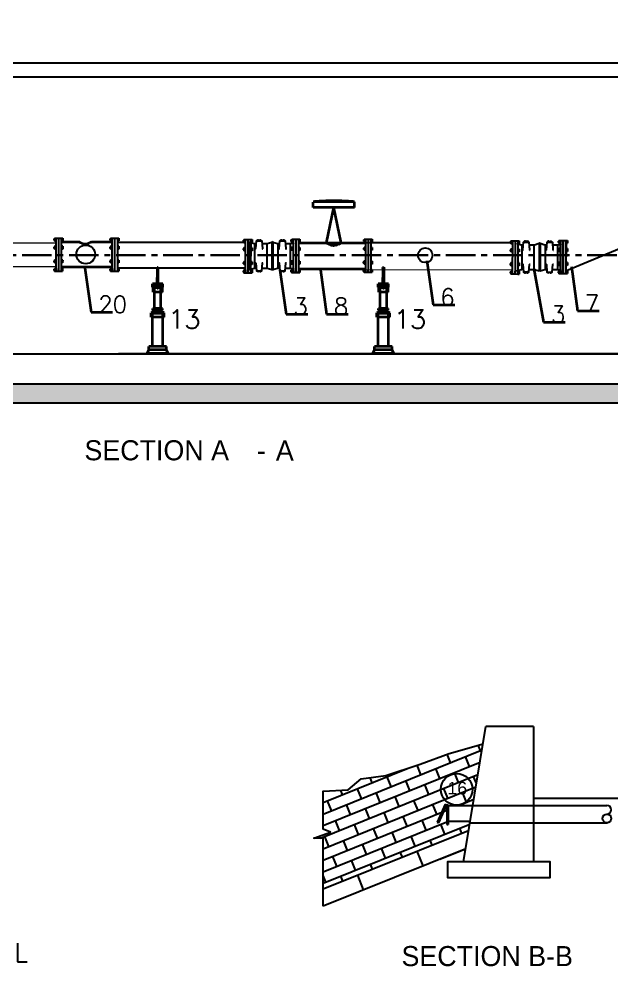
# Model space of a CAD drawing. Header units: inches. Extents: x 191440 to 383551, y 141411 to 284946.
# Drawn here: x 191667.05 to 191679.63, y 141552.9 to 141573.4 of the extents above; entities that cross this region are included whole.
import ezdxf

# ---------------------------------------------------------------- set-up
doc = ezdxf.new("R2010")
doc.units = ezdxf.units.IN
doc.header["$MEASUREMENT"] = 0
for name, pattern in [('AUSGEZOGEN', [0]), ('C_SOLID_M', [0]), ('CENTER', [2, 1.25, -0.25, 0.25, -0.25]), ('DGN Style 3', [426.72, 304.8, -121.92])]:
    doc.linetypes.add(name, pattern=pattern)
for name, color, linetype in [('ARMATURE', 2, 'Continuous'), ('Concrete', 7, 'C_SOLID_M'), ('HATCH', 40, 'Continuous'), ('PIPE', 7, 'AUSGEZOGEN'), ('Sanitary', 6, 'Continuous'), ('Text_Pump_Components', 2, 'Continuous'), ('VP', 7, 'Continuous')]:
    doc.layers.add(name, color=color, linetype=linetype)
for name, color, linetype, lineweight in [('P-TW', 5, 'Continuous', 35), ('PIPING', 40, 'Continuous', 30), ('WB-SJ3-M-SECTA - M-EQPM-SUPT', 4, 'Continuous', 35), ('WB-SJ3-M-SECTA - P-TW', 7, 'Continuous', 35)]:
    doc.layers.add(name, color=color, linetype=linetype, lineweight=lineweight)
doc.styles.add('Arial', font='arial.ttf')
doc.styles.add('ROMANS', font='romans', dxfattribs={"height": 1})
doc.styles.add('SHAHER', font='simpfxo.ttf', dxfattribs={"height": 3.175})
doc.styles.get("Standard").update_dxf_attribs({"font": 'txt.shx', "height": 0.2})
doc.dimstyles.new('osama', dxfattribs={"dimtxt": 50, "dimasz": 45, "dimexe": 0.18, "dimexo": 0.0625, "dimgap": 0.2, "dimtad": 0, "dimdec": 0, "dimzin": 0, "dimdsep": 46, "dimtxsty": 'ROMANS', "dimcen": 0, "dimse1": 1, "dimse2": 1, "dimclrd": 3, "dimclre": 3, "dimclrt": 5, "dimadec": 0, "dimazin": 0, "dimtfac": 0.6, "dimtdec": 0, "dimtmove": 2, "dimatfit": 3, "dimfxl": 1, "dimtolj": 1, "dimtzin": 0, "dimarcsym": 0})

# ---------------------------------------------------------------- blocks, each defined once
blk = doc.blocks.new('FLANGE')
h = blk.add_hatch(color=256)
h.dxf.hatch_style = 1
h.paths.add_polyline_path([(2834.8568, 2262.3253), (2834.8643, 2262.3253), (2834.8643, 2262.3178), (2834.8568, 2262.3178)])
h.paths.add_polyline_path([(2834.8568, 2262.2728), (2834.8568, 2262.2803), (2834.8643, 2262.2803), (2834.8643, 2262.2728)])
h.paths.add_polyline_path([(2834.8568, 2262.3928), (2834.8568, 2262.4003), (2834.8643, 2262.4003), (2834.8643, 2262.3928)])
h.paths.add_polyline_path([(2834.8568, 2262.4378), (2834.8568, 2262.4453), (2834.8643, 2262.4453), (2834.8643, 2262.4378)])
h = blk.add_hatch(color=256)
h.dxf.hatch_style = 1
h.paths.add_polyline_path([(2834.8943, 2262.2691), (2834.8943, 2262.2728), (2834.9018, 2262.2728), (2834.9018, 2262.2691)])
h.paths.add_polyline_path([(2834.8943, 2262.2803), (2834.8943, 2262.2841), (2834.9018, 2262.2841), (2834.9018, 2262.2803)])
h.paths.add_polyline_path([(2834.8943, 2262.3141), (2834.8943, 2262.3178), (2834.9018, 2262.3178), (2834.9018, 2262.3141)])
h.paths.add_polyline_path([(2834.9018, 2262.3291), (2834.9018, 2262.3253), (2834.8943, 2262.3253), (2834.8943, 2262.3291)])
h.paths.add_polyline_path([(2834.9018, 2262.3928), (2834.9018, 2262.3891), (2834.8943, 2262.3891), (2834.8943, 2262.3928)])
h.paths.add_polyline_path([(2834.8943, 2262.4003), (2834.8943, 2262.4041), (2834.9018, 2262.4041), (2834.9018, 2262.4003)])
h.paths.add_polyline_path([(2834.9018, 2262.4378), (2834.9018, 2262.4341), (2834.8943, 2262.4341), (2834.8943, 2262.4378)])
h.paths.add_polyline_path([(2834.9018, 2262.4491), (2834.9018, 2262.4453), (2834.8943, 2262.4453), (2834.8943, 2262.4491)])
for p, q in [((2834.8531, 2262.4453), (2834.8531, 2262.4378)), ((2834.8531, 2262.4453), (2834.8643, 2262.4453)), ((2834.8531, 2262.4378), (2834.8643, 2262.4378)), ((2834.8568, 2262.4491), (2834.8568, 2262.4341)), ((2834.8568, 2262.4491), (2834.8643, 2262.4491)), ((2834.8568, 2262.4341), (2834.8643, 2262.4341)), ((2834.8643, 2262.4491), (2834.8643, 2262.2691)), ((2834.8643, 2262.4491), (2834.8793, 2262.4491)), ((2834.8793, 2262.4491), (2834.8793, 2262.2691)), ((2834.8793, 2262.4491), (2834.8793, 2262.2691)), ((2834.8793, 2262.4491), (2834.8943, 2262.4491)), ((2834.8943, 2262.4491), (2834.8943, 2262.2691)), ((2834.8943, 2262.4491), (2834.9018, 2262.4491)), ((2834.8943, 2262.4453), (2834.9018, 2262.4453)), ((2834.8943, 2262.4378), (2834.9018, 2262.4378)), ((2834.8943, 2262.4341), (2834.9018, 2262.4341)), ((2834.9018, 2262.4491), (2834.9018, 2262.4341)), ((2834.8531, 2262.4003), (2834.8531, 2262.3928)), ((2834.8643, 2262.4003), (2834.8531, 2262.4003)), ((2834.8643, 2262.3928), (2834.8531, 2262.3928)), ((2834.8568, 2262.4041), (2834.8568, 2262.3891)), ((2834.8643, 2262.4041), (2834.8568, 2262.4041)), ((2834.8643, 2262.3891), (2834.8568, 2262.3891)), ((2834.9018, 2262.4041), (2834.8943, 2262.4041)), ((2834.9018, 2262.4003), (2834.8943, 2262.4003)), ((2834.9018, 2262.3928), (2834.8943, 2262.3928)), ((2834.9018, 2262.3891), (2834.8943, 2262.3891)), ((2834.9018, 2262.4041), (2834.9018, 2262.3891)), ((2834.8531, 2262.3253), (2834.8531, 2262.3178)), ((2834.8643, 2262.3253), (2834.8531, 2262.3253)), ((2834.8643, 2262.3178), (2834.8531, 2262.3178)), ((2834.8568, 2262.3291), (2834.8568, 2262.3141)), ((2834.8643, 2262.3291), (2834.8568, 2262.3291)), ((2834.8643, 2262.3141), (2834.8568, 2262.3141)), ((2834.9018, 2262.3291), (2834.8943, 2262.3291)), ((2834.9018, 2262.3253), (2834.8943, 2262.3253)), ((2834.9018, 2262.3178), (2834.8943, 2262.3178)), ((2834.9018, 2262.3141), (2834.8943, 2262.3141)), ((2834.9018, 2262.3291), (2834.9018, 2262.3141)), ((2834.8531, 2262.2803), (2834.8531, 2262.2728)), ((2834.8531, 2262.2803), (2834.8643, 2262.2803)), ((2834.8531, 2262.2728), (2834.8643, 2262.2728)), ((2834.8568, 2262.2841), (2834.8568, 2262.2691)), ((2834.8568, 2262.2841), (2834.8643, 2262.2841)), ((2834.8568, 2262.2691), (2834.8643, 2262.2691)), ((2834.8643, 2262.2691), (2834.8793, 2262.2691)), ((2834.8793, 2262.2691), (2834.8793, 2262.2841)), ((2834.8793, 2262.2691), (2834.8943, 2262.2691)), ((2834.8943, 2262.2841), (2834.9018, 2262.2841)), ((2834.8943, 2262.2803), (2834.9018, 2262.2803)), ((2834.8943, 2262.2728), (2834.9018, 2262.2728)), ((2834.8943, 2262.2691), (2834.9018, 2262.2691)), ((2834.9018, 2262.2841), (2834.9018, 2262.2691))]:
    blk.add_line(p, q)
blk = doc.blocks.new('*U19')
at = {"layer": 'WB-SJ3-M-SECTA - M-EQPM-SUPT', "linetype": 'DGN Style 3'}
for p, q in [((40.2, 517.7), (40.2, 530.1)), ((40.2, 518.1), (40.2, 530.1)), ((40.2, 530.1), (120.2, 530.1)), ((40.2, 505.7), (40.2, 518.1)), ((40.2, 517.7), (120.2, 517.7)), ((67.7, 505.5), (67.7, 518.1)), ((80.2, 507.4), (80.2, 518.1)), ((92.7, 505.5), (92.7, 518.1)), ((120.2, 518.1), (120.2, 530.1)), ((120.2, 517.7), (120.2, 530.1)), ((120.2, 505.7), (120.2, 518.1)), ((120.2, 505.7), (120.2, 517.7)), ((40.2, 505.7), (120.2, 505.7)), ((44.8, 466.2), (44.8, 503.9)), ((55.2, 465.1), (55.2, 501)), ((67.7, 505.5), (77.6, 505.5)), ((87.7, 505.5), (92.7, 505.5)), ((105.2, 465.1), (105.2, 501)), ((115.5, 466.2), (115.5, 503.9)), ((40.2, 277.7), (40.2, 305.6)), ((55.2, 305.6), (55.2, 342.4)), ((105.2, 305.6), (105.2, 342.4)), ((120.2, 277.7), (120.2, 305.6))]:
    blk.add_line(p, q, dxfattribs=at)
at = {"layer": 'WB-SJ3-M-SECTA - M-EQPM-SUPT'}
for p, q in [((40.2, 518.1), (120.2, 518.1)), ((80.2, 505.5), (80.2, 507.4)), ((30.7, 308.7), (49.2, 317.4)), ((30.7, 277.7), (30.7, 308.7)), ((43.5, 331.1), (43.5, 342.4)), ((49.2, 325.4), (43.5, 331.1)), ((49.2, 317.4), (49.2, 325.4)), ((111.2, 325.4), (116.8, 331.1)), ((111.2, 317.4), (111.2, 325.4)), ((111.2, 317.4), (129.6, 308.7)), ((116.8, 331.1), (116.8, 342.4)), ((129.6, 277.7), (129.6, 308.7)), ((12.7, 28.6), (12.7, 52.5)), ((147.7, 28.6), (147.7, 52.5))]:
    blk.add_line(p, q, dxfattribs=at)
at = {"layer": 'WB-SJ3-M-SECTA - M-EQPM-SUPT', "color": 4, "linetype": 'DGN Style 3', "lineweight": 35}
for p, q in [((75.4, 497.4), (75.4, 578.5)), ((85, 497.4), (85, 578.5))]:
    blk.add_line(p, q, dxfattribs=at)
at = {"layer": 'WB-SJ3-M-SECTA - M-EQPM-SUPT', "linetype": 'Continuous'}
for p, q in [((55.2, 342.4), (55.2, 465.1)), ((105.2, 342.4), (105.2, 465.1)), ((40.2, 52.5), (40.2, 277.7)), ((120.2, 52.5), (120.2, 277.7)), ((0, 0), (12.2, 28.6)), ((160.3, 0), (148.1, 28.6))]:
    blk.add_line(p, q, dxfattribs=at)
at = {"layer": 'WB-SJ3-M-SECTA - M-EQPM-SUPT', "color": 4, "linetype": 'DGN Style 3', "lineweight": 35, "flags": 128}
for points in [[(75.4, 578.5), (75.4, 651.8)], [(85, 651.8), (85, 578.5)], [(85, 578.5), (75.4, 578.5)], [(85, 497.4), (75.4, 497.4)]]:
    blk.add_lwpolyline(points, dxfattribs=at)
at = {"layer": 'WB-SJ3-M-SECTA - M-EQPM-SUPT', "linetype": 'DGN Style 3', "flags": 128}
for points in [[(40.2, 505.7), (40.2, 505.7), (40.2, 517.7)], [(92.7, 518.1), (80.2, 518.1), (67.7, 518.1)], [(75.4, 530.1), (85, 530.1)], [(85, 518.1), (75.4, 518.1)], [(44.8, 503.9), (115.5, 503.9)], [(44.8, 466.2), (55.2, 466.2)], [(44.8, 466.2), (46.9, 466.2)], [(55.2, 501), (105.2, 501)], [(85, 505.5), (75.4, 505.5)], [(105.2, 466.2), (115.5, 466.2)], [(30.7, 308.7), (129.6, 308.7)], [(40.2, 305.6), (120.2, 305.6)], [(40.2, 305.6), (55.2, 305.6)], [(43.5, 342.4), (55.2, 342.4)], [(43.5, 331.1), (116.8, 331.1)], [(49.2, 325.4), (111.2, 325.4)], [(49.2, 317.4), (111.2, 317.4)], [(105.2, 342.4), (116.8, 342.4)], [(0, 0), (160.3, 0)], [(12.2, 28.6), (12.7, 28.6)], [(12.7, 52.5), (40.2, 52.5)], [(120.2, 52.5), (147.7, 52.5)], [(147.7, 28.6), (148.1, 28.6)]]:
    blk.add_lwpolyline(points, dxfattribs=at)
at = {"layer": 'WB-SJ3-M-SECTA - M-EQPM-SUPT', "linetype": 'Continuous', "flags": 128}
for points in [[(46.9, 466.2), (111.7, 466.2)], [(12.2, 28.6), (148.1, 28.6)], [(12.2, 28.6), (12.2, 28.6)]]:
    blk.add_lwpolyline(points, dxfattribs=at)
at = {"layer": 'WB-SJ3-M-SECTA - M-EQPM-SUPT', "flags": 128}
for points in [[(87.7, 505.5), (80.2, 505.5), (77.6, 505.5)], [(30.7, 308.7), (129.6, 308.7)], [(30.7, 308.7), (30.7, 308.7)], [(43.5, 342.4), (116.8, 342.4)], [(43.5, 342.4), (43.5, 342.4)], [(43.5, 331.1), (116.8, 331.1)], [(43.5, 331.1), (43.5, 331.1)], [(49.2, 325.4), (111.2, 325.4)], [(49.2, 325.4), (49.2, 325.4)], [(49.2, 317.4), (111.2, 317.4)], [(49.2, 317.4), (49.2, 317.4)], [(30.7, 277.7), (129.6, 277.7)], [(30.7, 277.7), (40.2, 277.7)], [(12.7, 52.5), (147.7, 52.5)]]:
    blk.add_lwpolyline(points, dxfattribs=at)
at = {"layer": 'WB-SJ3-M-SECTA - M-EQPM-SUPT', "color": 4, "linetype": 'DGN Style 3', "lineweight": 35}
for start, end in [(0, 180), (180, 0)]:
    blk.add_arc((80.2, 651.8), 4.8, start, end, dxfattribs=at)
at = {"layer": 'WB-SJ3-M-SECTA - M-EQPM-SUPT', "linetype": 'DGN Style 3'}
blk.add_rational_spline([(80.2, 494.3), (80.2, 534.8), (80.2, 575.4), (80.2, 648.8), (80.2, 648.8), (80.2, 648.8), (80.2, 575.4), (80.2, 534.8), (80.2, 494.3)], [1, 1, 1, 0.707106781187, 1, 0.707106781187, 1, 1, 1], degree=2, knots=[0, 0, 0, 0.333333, 0.333333, 0.5, 0.5, 0.666667, 0.666667, 1, 1, 1], dxfattribs=at)
at = {"layer": 'WB-SJ3-M-SECTA - P-TW', "linetype": 'DGN Style 3', "lineweight": 35}
blk.add_line((76.4, 497.4), (84, 497.4), dxfattribs=at)
blk.add_open_spline([(76.4, 497.4), (76.5, 497.5), (76.6, 497.6), (76.8, 497.8), (76.9, 498), (77.2, 498.2), (77.3, 498.3), (77.5, 498.4), (77.6, 498.5), (77.8, 498.6), (77.8, 498.6), (78.1, 498.8), (78.2, 498.9), (78.5, 499), (78.6, 499), (78.8, 499.1), (78.9, 499.1), (79.2, 499.2), (79.4, 499.2), (79.7, 499.2), (79.8, 499.3), (80, 499.3), (80.1, 499.3), (80.4, 499.3), (80.6, 499.3), (80.8, 499.2), (80.9, 499.2), (81, 499.2), (81, 499.2), (81.2, 499.2), (81.3, 499.1), (81.5, 499.1), (81.7, 499), (82, 498.9), (82.1, 498.9), (82.3, 498.8), (82.3, 498.7), (82.6, 498.6), (82.7, 498.5), (82.9, 498.3), (83, 498.3), (83.2, 498.2), (83.2, 498.1), (83.4, 498), (83.5, 497.8), (83.8, 497.6), (83.9, 497.5), (84, 497.4)], degree=3, knots=[0, 0, 0, 0, 0.0625, 0.0625, 0.125, 0.125, 0.1875, 0.1875, 0.21875, 0.21875, 0.25, 0.25, 0.3125, 0.3125, 0.34375, 0.34375, 0.375, 0.375, 0.4375, 0.4375, 0.46875, 0.46875, 0.5, 0.5, 0.5625, 0.5625, 0.578125, 0.578125, 0.59375, 0.59375, 0.625, 0.625, 0.6875, 0.6875, 0.71875, 0.71875, 0.75, 0.75, 0.8125, 0.8125, 0.84375, 0.84375, 0.875, 0.875, 0.9375, 0.9375, 1, 1, 1, 1], dxfattribs=at)

msp = doc.modelspace()

# ---------------------------------------------------------------- hatches: boundary and pattern name
at = {"layer": 'HATCH', "linetype": 'ByBlock', "lineweight": -2}
h = msp.add_hatch(dxfattribs=at)
h.set_pattern_fill('GRAVEL', color=256)
h.set_pattern_definition([(228.01279, (191620.95534, 141536.53027), (-8, -9), [0.134536, -13.319088]), (184.96974, (191620.86534, 141536.43027), (12, 1), [0.230868, -22.855925]), (132.51045, (191620.63534, 141536.41027), (10, -11), [0.162788, -16.116033]), (267.27369, (191620.24534, 141536.16027), (1, 20), [0.210238, -20.813558]), (292.833654, (191620.23534, 141535.95027), (-5, 12), [0.206155, -20.409373]), (357.27369, (191620.31534, 141535.76027), (-20, 1), [0.210238, -20.813558]), (37.69424, (191620.52534, 141535.75027), (-13, -10), [0.278029, -27.524849]), (72.25533, (191620.74534, 141535.92027), (7, 22), [0.262488, -25.9863215]), (121.429566, (191620.82534, 141536.17027), (-8, 13), [0.21095, -20.884073]), (175.23636, (191620.71534, 141536.35027), (11, -1), [0.240832, -11.800763]), (222.39744, (191620.47534, 141536.37027), (-12, -11), [0.311448, -30.833375]), (138.81407, (191621.23534, 141536.15027), (-7, 6), [0.106301, -10.523845]), (171.469234, (191621.15534, 141536.22027), (13, -2), [0.202237, -20.021511]), (225, (191620.95534, 141536.2503), (-1e-16, -1), [0.141421, -1.272793]), (203.1986, (191620.88534, 141536.37027), (5, 2), [0.076158, -7.539615]), (291.8014, (191620.81534, 141536.34027), (-1, 3), [0.107703, -5.277462]), (30.96376, (191620.85534, 141536.24027), (3, 2), [0.174929, -5.656023]), (161.56505, (191621.00534, 141536.33027), (2, -1), [0.126491, -3.035787]), (16.38954, (191620.23534, 141536.34027), (10, 3), [0.1772, -17.542845]), (70.34618, (191620.40534, 141536.39027), (-4, -11), [0.148661, -14.717408]), (293.1986, (191621.00534, 141536.53027), (-2, 5), [0.152315, -7.463458]), (343.61046, (191621.06534, 141536.39027), (-10, 3), [0.1772, -17.542845]), (339.44395, (191620.23534, 141535.72027), (-5, 2), [0.17088, -8.373124]), (294.77514, (191620.39534, 141535.66027), (-5, 11), [0.143178, -14.174643]), (66.8014, (191621.01534, 141535.53027), (2, 5), [0.152315, -7.463458]), (17.354025, (191621.07534, 141535.67027), (-13, -4), [0.167631, -16.595424]), (69.44395, (191620.52534, 141535.53027), (-2, -5), [0.08544, -8.458564]), (101.30993, (191620.95534, 141535.53027), (-1, 4), [0.05099, -5.04803]), (165.96376, (191620.94534, 141535.58027), (3, -1), [0.206155, -3.916951]), (186.009006, (191620.74534, 141535.63027), (10, 1), [0.19105, -18.913923]), (303.69007, (191620.85534, 141536.15027), (-1, 2), [0.144222, -3.461329]), (353.157227, (191620.93534, 141536.03027), (17, -2), [0.251794, -24.927563]), (60.9454, (191621.18534, 141536.00027), (-4, -7), [0.102956, -10.192674]), (90, (191621.2353, 141536.0903), (-1, 1), [0.06, -0.94]), (120.25644, (191620.72534, 141535.66027), (4, -7), [0.138924, -13.75352]), (48.01279, (191620.65534, 141535.78027), (8, 9), [0.269072, -13.184552]), (0, (191620.8353, 141535.9803), (1, 1), [0.26, -0.74]), (325.30485, (191621.09534, 141535.98027), (10, -7), [0.158114, -15.653274]), (254.0546, (191621.22534, 141535.89027), (-1, -4), [0.145602, -7.134508]), (207.645975, (191621.18534, 141535.75027), (-19, -10), [0.237065, -23.469474]), (175.42608, (191620.97534, 141535.64027), (-13, 1), [0.250799, -24.829073])])
h.paths.add_polyline_path([(191693.0301, 141564.96268), (191683.54287, 141564.96268), (191683.54239, 141564.56268), (191693.0301, 141564.56268)])
h.paths.add_polyline_path([(191683.54287, 141564.96268), (191683.24002, 141564.96268), (191683.40532, 141564.56268), (191683.54239, 141564.56268)])
h.paths.add_polyline_path([(191683.24002, 141564.96268), (191682.84825, 141564.96268), (191681.78216, 141565.66268), (191656.7596, 141565.66268), (191656.7596, 141565.26268), (191681.66258, 141565.26268), (191682.72866, 141564.56268), (191683.40532, 141564.56268)])
at = {"layer": 'HATCH'}
h = msp.add_hatch(dxfattribs=at)
h.set_pattern_fill('AR-BRSTD', color=4, scale=0.003352, angle=22)
h.set_pattern_definition([(22, (192692.15867, 142877.64866), (-0.085059992, 0.21053087), []), (112, (192692.15867, 142877.64866), (-0.400816826, 0.08295683), [0.22706486, -0.22706486])])
h.paths.add_polyline_path([(191676.59079, 141556.18434), (191676.62424, 141556.3845), (191676.16612, 141556.3845), (191676.16612, 141556.7197), (191676.68026, 141556.7197), (191676.89827, 141558.02415), (191676.18075, 141557.81918), (191675.56261, 141557.59647), (191674.83665, 141557.35221), (191674.31194, 141557.28756), (191674.03162, 141557.05048), (191673.50692, 141557.02175), (191673.50692, 141556.21713), (191673.65786, 141556.15247), (191673.30566, 141556.02316), (191673.50397, 141556.02316), (191673.50397, 141554.94615)])
h.paths.add_polyline_path([(191676.13014, 141556.76767), (191676.12955, 141556.76633), (191676.13316, 141556.76633)], flags=16)
h = msp.add_hatch(dxfattribs=at)
h.set_pattern_fill('AR-BRSTD', color=256, scale=0.006704, angle=22)
h.set_pattern_definition([(22, (192692.15867, 142877.64866), (-0.17011998, 0.42106174), []), (112, (192692.1587, 142877.64866), (-0.80163365, 0.16591365), [0.4541297, -0.4541297])])
h.paths.add_polyline_path([(191676.52609, 141555.79724), (191676.59079, 141556.18434), (191673.50397, 141554.94615), (191673.50397, 141554.585)])

# ---------------------------------------------------------------- linework, layer by layer
at = {"color": 132}
for p, q in [((191671.96568, 141568.70199, -1983.84), (191671.96508, 141568.0445, -1983.84)), ((191671.96568, 141568.70199, -1983.84), (191671.96508, 141568.0445, -1983.84)), ((191672.98211, 141568.70915, -1983.84), (191672.98151, 141568.05166, -1983.84)), ((191672.98211, 141568.70915, -1983.84), (191672.98151, 141568.05166, -1983.84)), ((191677.63695, 141568.6752, -3174.144), (191677.63635, 141568.01771, -3174.144)), ((191677.63695, 141568.6752, -3174.144), (191677.63635, 141568.01771, -3174.144))]:
    msp.add_line(p, q, dxfattribs=at)
msp.add_line((191678.66725, 141568.07293, -3174.144), (191680.08674, 141568.65814, -3174.144))
msp.add_lwpolyline([(191704.84572, 141572.47079), (191647.34572, 141572.47079), (191647.34572, 141532.97079), (191704.84572, 141532.97079), (191704.84572, 141572.47079)])
msp.add_lwpolyline([(191704.54572, 141572.17079), (191647.64572, 141572.17079), (191647.64572, 141533.27079), (191704.54572, 141533.27079)], close=True)
at = {"color": 5}
for points, elevation in [([(191671.84516, 141568.66721), (191669.13531, 141568.66721)], 269.29871), ([(191677.51989, 141568.66028), (191674.31433, 141568.66)], -1587.072), ([(191671.84516, 141568.12237), (191669.13531, 141568.12237)], 269.29871), ([(191676.68051, 141556.72118), (191679.52849, 141556.72118)], -1587.072), ([(191676.61895, 141556.35284), (191679.5377, 141556.35284)], -1587.072)]:
    msp.add_lwpolyline(points, dxfattribs=dict(at, elevation=elevation))
at = {"color": 7}
for points in [[(191656.8996, 141566.30268), (191687.38697, 141566.30268)], [(191656.8996, 141565.80268), (191656.7596, 141565.80268), (191656.7596, 141565.66268), (191681.78216, 141565.66268), (191682.84825, 141564.96268), (191693.0301, 141564.96268), (191693.0301, 141565.10268), (191692.8901, 141565.10268)], [(191656.7596, 141565.26268), (191681.66258, 141565.26268), (191682.72866, 141564.56268), (191693.0301, 141564.56268)]]:
    msp.add_lwpolyline(points, dxfattribs=at)
for centre, radius in [((191668.46446, 141568.41144, -3174.144), 0.19929), ((191675.67077, 141568.39306), 0.15573)]:
    msp.add_circle(centre, radius)
at = {"color": 5}
msp.add_circle((191679.52849, 141556.44464, -1587.072), 0.09218, dxfattribs=at)
msp.add_arc((191679.52849, 141556.629, -1587.072), 0.09218, 270, 90, dxfattribs=at)
at = {"layer": 'ARMATURE', "color": 1}
for p, q in [((191672.04762, 141568.63094, -1983.84), (191672.04717, 141568.13159, -1983.84)), ((191672.30813, 141568.6307, -1983.84), (191672.30767, 141568.13135, -1983.84)), ((191672.54472, 141568.63048, -1983.84), (191672.54426, 141568.13113, -1983.84)), ((191672.80522, 141568.63024, -1983.84), (191672.80476, 141568.13089, -1983.84)), ((191677.71889, 141568.60415, -3174.144), (191677.71844, 141568.10479, -3174.144)), ((191677.9794, 141568.60391, -3174.144), (191677.97894, 141568.10456, -3174.144)), ((191678.21599, 141568.60369, -3174.144), (191678.21553, 141568.10434, -3174.144)), ((191678.47649, 141568.60345, -3174.144), (191678.47603, 141568.1041, -3174.144))]:
    msp.add_line(p, q, dxfattribs=at)
for points, elevation in [([(191671.92938, 141568.68528), (191671.91807, 141568.67399), (191671.91753, 141568.08877), (191671.92882, 141568.07746)], -1983.84), ([(191671.92938, 141568.68528), (191671.94066, 141568.67397), (191671.94013, 141568.08875), (191671.92882, 141568.07746)], -1983.84), ([(191672.42647, 141568.68482), (191672.41516, 141568.67353), (191672.41463, 141568.08832), (191672.42591, 141568.07701)], -1983.84), ([(191672.42647, 141568.68482), (191672.43776, 141568.67351), (191672.43722, 141568.0883), (191672.42591, 141568.07701)], -1983.84), ([(191678.09774, 141568.65803), (191678.08643, 141568.64674), (191678.0859, 141568.06153), (191678.09718, 141568.05022)], -3174.144), ([(191678.09774, 141568.65803), (191678.10903, 141568.64672), (191678.10849, 141568.06151), (191678.09718, 141568.05022)], -3174.144)]:
    msp.add_lwpolyline(points, dxfattribs=dict(at, elevation=elevation))
for points, elevation in [([(191671.94066, 141568.67397), (191672.03894, 141568.64342, 0.06554346), (191672.05648, 141568.6411), (191672.08256, 141568.64107, 0.06554346)], -1983.84), ([(191672.06222, 141568.52812, 0.38887873), (191672.07348, 141568.53842), (191672.08755, 141568.69756), (191672.20053, 141568.69745), (191672.21431, 141568.53829, 0.38887873), (191672.22555, 141568.52797)], -1983.84), ([(191672.12454, 141568.70882), (191672.12454, 141568.71581, 0.17157288), (191672.11387, 141568.71582), (191672.11386, 141568.70883)], -1983.84), ([(191672.16357, 141568.70879), (191672.16358, 141568.71578, -0.17157288), (191672.17425, 141568.71577), (191672.17425, 141568.70878)], -1983.84), ([(191672.20542, 141568.64096), (191672.29929, 141568.64088, 0.06554346), (191672.31683, 141568.64317), (191672.41516, 141568.67353)], -1983.84), ([(191672.43776, 141568.67351), (191672.53603, 141568.64297, 0.06554346), (191672.55357, 141568.64064), (191672.57966, 141568.64062, 0.06554346)], -1983.84), ([(191672.55932, 141568.52766, 0.38887873), (191672.57058, 141568.53796), (191672.58465, 141568.6971), (191672.69762, 141568.697), (191672.7114, 141568.53784, 0.38887873), (191672.72265, 141568.52751)], -1983.84), ([(191672.62163, 141568.70837), (191672.62164, 141568.71536, 0.17157288), (191672.61096, 141568.71537), (191672.61095, 141568.70838)], -1983.84), ([(191672.66066, 141568.70833), (191672.66067, 141568.71532, -0.17157288), (191672.67135, 141568.71531), (191672.67134, 141568.70832)], -1983.84), ([(191672.70252, 141568.64051), (191672.79638, 141568.64042, 0.06554346), (191672.81393, 141568.64271), (191672.88965, 141568.66293)], -1983.84), ([(191677.61193, 141568.64718), (191677.71021, 141568.61663, 0.06554346), (191677.72775, 141568.61431), (191677.75383, 141568.61428, 0.06554346)], -3174.144), ([(191677.73349, 141568.50133, 0.38887873), (191677.74476, 141568.51163), (191677.75882, 141568.67077), (191677.8718, 141568.67066), (191677.88558, 141568.5115, 0.38887873), (191677.89682, 141568.50118)], -3174.144), ([(191677.79581, 141568.68203), (191677.79581, 141568.68902, 0.17157288), (191677.78514, 141568.68903), (191677.78513, 141568.68204)], -3174.144), ([(191677.83484, 141568.682), (191677.83485, 141568.68899, -0.17157288), (191677.84552, 141568.68898), (191677.84552, 141568.68199)], -3174.144), ([(191677.87669, 141568.61417), (191677.97056, 141568.61409, 0.06554346), (191677.9881, 141568.61638), (191678.08643, 141568.64674)], -3174.144), ([(191678.10903, 141568.64672), (191678.2073, 141568.61618, 0.06554346), (191678.22484, 141568.61385), (191678.25093, 141568.61383, 0.06554346)], -3174.144), ([(191678.23059, 141568.50087, 0.38887873), (191678.24185, 141568.51117), (191678.25592, 141568.67031), (191678.3689, 141568.67021), (191678.38267, 141568.51104, 0.38887873), (191678.39392, 141568.50072)], -3174.144), ([(191678.2929, 141568.68158), (191678.29291, 141568.68857, 0.17157288), (191678.28223, 141568.68858), (191678.28222, 141568.68159)], -3174.144), ([(191678.33193, 141568.68154), (191678.33194, 141568.68853, -0.17157288), (191678.34262, 141568.68852), (191678.34261, 141568.68153)], -3174.144), ([(191678.37379, 141568.61372), (191678.46765, 141568.61363, 0.06554346), (191678.4852, 141568.61592), (191678.56092, 141568.63614)], -3174.144), ([(191672.06195, 141568.23438, -0.38887873), (191672.0732, 141568.22406), (191672.08697, 141568.06489), (191672.19995, 141568.06479), (191672.21402, 141568.22393, -0.38887873), (191672.22528, 141568.23423)], -1983.84), ([(191672.55905, 141568.23392, -0.38887873), (191672.57029, 141568.2236), (191672.58407, 141568.06444), (191672.69705, 141568.06433), (191672.71112, 141568.22347, -0.38887873), (191672.72238, 141568.23377)], -1983.84), ([(191677.73322, 141568.20759, -0.38887873), (191677.74447, 141568.19727), (191677.75825, 141568.0381), (191677.87122, 141568.038), (191677.88529, 141568.19714, -0.38887873), (191677.89656, 141568.20744)], -3174.144), ([(191678.23032, 141568.20713, -0.38887873), (191678.24156, 141568.19681), (191678.25534, 141568.03765), (191678.36832, 141568.03754), (191678.38239, 141568.19668, -0.38887873), (191678.39365, 141568.20698)], -3174.144), ([(191671.94013, 141568.08875), (191672.03846, 141568.11912, -0.06554346), (191672.056, 141568.12141), (191672.08208, 141568.12139, -0.06554346)], -1983.84), ([(191672.12394, 141568.05356), (191672.12393, 141568.04657, -0.17157288), (191672.11325, 141568.04658), (191672.11326, 141568.05357)], -1983.84), ([(191672.16297, 141568.05353), (191672.16296, 141568.04653, 0.17157288), (191672.17364, 141568.04652), (191672.17365, 141568.05352)], -1983.84), ([(191672.20494, 141568.12127), (191672.29881, 141568.12119, -0.06554346), (191672.31635, 141568.11886), (191672.41463, 141568.08832)], -1983.84), ([(191672.43722, 141568.0883), (191672.53555, 141568.11866, -0.06554346), (191672.5531, 141568.12095), (191672.57918, 141568.12093, -0.06554346)], -1983.84), ([(191672.62103, 141568.05311), (191672.62102, 141568.04611, -0.17157288), (191672.61035, 141568.04612), (191672.61035, 141568.05312)], -1983.84), ([(191672.66006, 141568.05307), (191672.66006, 141568.04608, 0.17157288), (191672.67073, 141568.04607), (191672.67074, 141568.05306)], -1983.84), ([(191672.70204, 141568.12082), (191672.79591, 141568.12073, -0.06554346), (191672.81345, 141568.11841), (191672.88914, 141568.09805)], -1983.84), ([(191677.6114, 141568.06196), (191677.70973, 141568.09232, -0.06554346), (191677.72727, 141568.09462), (191677.75335, 141568.09459, -0.06554346)], -3174.144), ([(191677.79521, 141568.02677), (191677.7952, 141568.01978, -0.17157288), (191677.78452, 141568.01979), (191677.78453, 141568.02678)], -3174.144), ([(191677.83424, 141568.02673), (191677.83423, 141568.01974, 0.17157288), (191677.84491, 141568.01973), (191677.84492, 141568.02672)], -3174.144), ([(191677.87622, 141568.09448), (191677.97008, 141568.0944, -0.06554346), (191677.98762, 141568.09207), (191678.0859, 141568.06153)], -3174.144), ([(191678.10849, 141568.06151), (191678.20682, 141568.09187, -0.06554346), (191678.22437, 141568.09416), (191678.25045, 141568.09414, -0.06554346)], -3174.144), ([(191678.2923, 141568.02631), (191678.29229, 141568.01932, -0.17157288), (191678.28162, 141568.01933), (191678.28162, 141568.02632)], -3174.144), ([(191678.33133, 141568.02628), (191678.33133, 141568.01929, 0.17157288), (191678.342, 141568.01928), (191678.34201, 141568.02627)], -3174.144), ([(191678.37331, 141568.09403), (191678.46718, 141568.09394, -0.06554346), (191678.48472, 141568.09161), (191678.56041, 141568.07126)], -3174.144)]:
    msp.add_lwpolyline(points, format="xyb", dxfattribs=dict(at, elevation=elevation))
for points, elevation in [([(191672.09659, 141568.69981), (191672.19149, 141568.69972), (191672.1915, 141568.70876), (191672.0966, 141568.70885)], -1983.84), ([(191672.12987, 141568.70882), (191672.12988, 141568.71581), (191672.12849, 141568.71673), (191672.10992, 141568.71674), (191672.10853, 141568.71583), (191672.10852, 141568.70884)], -1983.84), ([(191672.15823, 141568.70879), (191672.15824, 141568.71578), (191672.15963, 141568.7167), (191672.1782, 141568.71668), (191672.17959, 141568.71576), (191672.17958, 141568.70877)], -1983.84), ([(191672.59369, 141568.69935), (191672.68859, 141568.69927), (191672.6886, 141568.70831), (191672.5937, 141568.70839)], -1983.84), ([(191672.62697, 141568.70836), (191672.62698, 141568.71535), (191672.62559, 141568.71627), (191672.60701, 141568.71629), (191672.60562, 141568.71537), (191672.60562, 141568.70838)], -1983.84), ([(191672.65533, 141568.70834), (191672.65533, 141568.71533), (191672.65672, 141568.71624), (191672.6753, 141568.71623), (191672.67668, 141568.71531), (191672.67668, 141568.70832)], -1983.84), ([(191677.76787, 141568.67302), (191677.86276, 141568.67293), (191677.86277, 141568.68197), (191677.76787, 141568.68206)], -3174.144), ([(191677.80114, 141568.68203), (191677.80115, 141568.68902), (191677.79976, 141568.68994), (191677.78119, 141568.68995), (191677.7798, 141568.68904), (191677.77979, 141568.68205)], -3174.144), ([(191677.8295, 141568.682), (191677.82951, 141568.68899), (191677.8309, 141568.68991), (191677.84947, 141568.68989), (191677.85086, 141568.68897), (191677.85085, 141568.68198)], -3174.144), ([(191678.26496, 141568.67256), (191678.35986, 141568.67248), (191678.35987, 141568.68151), (191678.26497, 141568.6816)], -3174.144), ([(191678.29824, 141568.68157), (191678.29825, 141568.68856), (191678.29686, 141568.68948), (191678.27828, 141568.6895), (191678.27689, 141568.68858), (191678.27689, 141568.68159)], -3174.144), ([(191678.3266, 141568.68154), (191678.3266, 141568.68854), (191678.32799, 141568.68945), (191678.34657, 141568.68944), (191678.34796, 141568.68852), (191678.34795, 141568.68153)], -3174.144), ([(191672.09601, 141568.06262), (191672.19091, 141568.06254), (191672.1909, 141568.0535), (191672.096, 141568.05359)], -1983.84), ([(191672.12927, 141568.05356), (191672.12927, 141568.04656), (191672.12788, 141568.04565), (191672.1093, 141568.04567), (191672.10792, 141568.04658), (191672.10792, 141568.05358)], -1983.84), ([(191672.15763, 141568.05353), (191672.15762, 141568.04654), (191672.15901, 141568.04562), (191672.17759, 141568.0456), (191672.17898, 141568.04652), (191672.17898, 141568.05351)], -1983.84), ([(191672.59311, 141568.06217), (191672.68801, 141568.06208), (191672.688, 141568.05304), (191672.5931, 141568.05313)], -1983.84), ([(191672.62637, 141568.0531), (191672.62636, 141568.04611), (191672.62497, 141568.04519), (191672.6064, 141568.04521), (191672.60501, 141568.04613), (191672.60502, 141568.05312)], -1983.84), ([(191672.65473, 141568.05307), (191672.65472, 141568.04608), (191672.65611, 141568.04517), (191672.67468, 141568.04515), (191672.67607, 141568.04606), (191672.67608, 141568.05306)], -1983.84), ([(191677.76728, 141568.03583), (191677.86218, 141568.03575), (191677.86217, 141568.02671), (191677.76727, 141568.0268)], -3174.144), ([(191677.80054, 141568.02677), (191677.80054, 141568.01977), (191677.79915, 141568.01886), (191677.78057, 141568.01888), (191677.77919, 141568.01979), (191677.77919, 141568.02679)], -3174.144), ([(191677.8289, 141568.02674), (191677.8289, 141568.01975), (191677.83028, 141568.01883), (191677.84886, 141568.01881), (191677.85025, 141568.01973), (191677.85025, 141568.02672)], -3174.144), ([(191678.26438, 141568.03538), (191678.35928, 141568.03529), (191678.35927, 141568.02625), (191678.26437, 141568.02634)], -3174.144), ([(191678.29764, 141568.02631), (191678.29763, 141568.01932), (191678.29624, 141568.0184), (191678.27767, 141568.01842), (191678.27628, 141568.01934), (191678.27629, 141568.02633)], -3174.144), ([(191678.326, 141568.02628), (191678.32599, 141568.01929), (191678.32738, 141568.01837), (191678.34595, 141568.01836), (191678.34734, 141568.01927), (191678.34735, 141568.02626)], -3174.144)]:
    msp.add_lwpolyline(points, close=True, dxfattribs=dict(at, elevation=elevation))
for centre, radius, start, end in [((191672.10789, 141568.69754, -1983.84), 0.00226, 359.947501, 89.947501), ((191672.11119, 141568.7124, -1983.84), 0.00435, 52.06306, 127.831943), ((191672.12721, 141568.71238, -1983.84), 0.00435, 52.06306, 127.831943), ((191672.1609, 141568.71235, -1983.84), 0.00435, 52.06306, 127.831943), ((191672.17692, 141568.71234, -1983.84), 0.00435, 52.06306, 127.831943), ((191672.18019, 141568.69747, -1983.84), 0.00226, 89.947501, 179.947501), ((191672.60498, 141568.69708, -1983.84), 0.00226, 359.947501, 89.947501), ((191672.60829, 141568.71194, -1983.84), 0.00435, 52.06306, 127.831943), ((191672.6243, 141568.71193, -1983.84), 0.00435, 52.06306, 127.831943), ((191672.658, 141568.7119, -1983.84), 0.00435, 52.06306, 127.831943), ((191672.67401, 141568.71188, -1983.84), 0.00435, 52.06306, 127.831943), ((191672.67729, 141568.69702, -1983.84), 0.00226, 89.947501, 179.947501), ((191677.77916, 141568.67075, -3174.144), 0.00226, 359.947501, 89.947501), ((191677.78246, 141568.68561, -3174.144), 0.00435, 52.06306, 127.831943), ((191677.79848, 141568.68559, -3174.144), 0.00435, 52.06306, 127.831943), ((191677.83217, 141568.68556, -3174.144), 0.00435, 52.06306, 127.831943), ((191677.84819, 141568.68555, -3174.144), 0.00435, 52.06306, 127.831943), ((191677.85147, 141568.67068, -3174.144), 0.00226, 89.947501, 179.947501), ((191678.27626, 141568.67029, -3174.144), 0.00226, 359.947501, 89.947501), ((191678.27956, 141568.68515, -3174.144), 0.00435, 52.06306, 127.831943), ((191678.29557, 141568.68514, -3174.144), 0.00435, 52.06306, 127.831943), ((191678.32927, 141568.6851, -3174.144), 0.00435, 52.06306, 127.831943), ((191678.34528, 141568.68509, -3174.144), 0.00435, 52.06306, 127.831943), ((191678.34856, 141568.67023, -3174.144), 0.00226, 89.947501, 179.947501), ((191672.10731, 141568.06487, -1983.84), 0.00226, 269.947501, 359.947501), ((191672.11059, 141568.05001, -1983.84), 0.00435, 232.06306, 307.831943), ((191672.1266, 141568.05, -1983.84), 0.00435, 232.06306, 307.831943), ((191672.1603, 141568.04997, -1983.84), 0.00435, 232.06306, 307.831943), ((191672.17631, 141568.04995, -1983.84), 0.00435, 232.06306, 307.831943), ((191672.17962, 141568.06481, -1983.84), 0.00226, 179.947501, 269.947501), ((191672.6044, 141568.06442, -1983.84), 0.00226, 269.947501, 359.947501), ((191672.60768, 141568.04956, -1983.84), 0.00435, 232.06306, 307.831943), ((191672.6237, 141568.04954, -1983.84), 0.00435, 232.06306, 307.831943), ((191672.65739, 141568.04951, -1983.84), 0.00435, 232.06306, 307.831943), ((191672.67341, 141568.0495, -1983.84), 0.00435, 232.06306, 307.831943), ((191672.67671, 141568.06435, -1983.84), 0.00226, 179.947501, 269.947501), ((191677.77858, 141568.03808, -3174.144), 0.00226, 269.947501, 359.947501), ((191677.78186, 141568.02322, -3174.144), 0.00435, 232.06306, 307.831943), ((191677.79787, 141568.02321, -3174.144), 0.00435, 232.06306, 307.831943), ((191677.83157, 141568.02318, -3174.144), 0.00435, 232.06306, 307.831943), ((191677.84758, 141568.02316, -3174.144), 0.00435, 232.06306, 307.831943), ((191677.85089, 141568.03802, -3174.144), 0.00226, 179.947501, 269.947501), ((191678.27568, 141568.03763, -3174.144), 0.00226, 269.947501, 359.947501), ((191678.27895, 141568.02277, -3174.144), 0.00435, 232.06306, 307.831943), ((191678.29497, 141568.02275, -3174.144), 0.00435, 232.06306, 307.831943), ((191678.32866, 141568.02272, -3174.144), 0.00435, 232.06306, 307.831943), ((191678.34468, 141568.02271, -3174.144), 0.00435, 232.06306, 307.831943), ((191678.34798, 141568.03756, -3174.144), 0.00226, 179.947501, 269.947501)]:
    msp.add_arc(centre, radius, start, end, dxfattribs=at)
at = {"layer": 'Concrete'}
msp.add_lwpolyline([(191686.44773, 141566.30268), (191669.16009, 141566.30268)], dxfattribs=at)
at = {"layer": 'Concrete', "elevation": -1587.072}
msp.add_lwpolyline([(191681.43418, 141556.86929), (191677.96593, 141556.86929)], dxfattribs=at)
at = {"layer": 'P-TW', "color": 5, "linetype": 'Continuous', "lineweight": 20}
for p, q in [((191667.82864, 141568.64727, -4364.448), (191666.04717, 141568.64727, -4364.448)), ((191667.82818, 141568.14667, -4364.448), (191666.04671, 141568.14667, -4364.448)), ((191677.51935, 141568.07433, -1975.79922), (191674.38861, 141568.08213, -3243.864))]:
    msp.add_line(p, q, dxfattribs=at)
at = {"layer": 'PIPE'}
msp.add_line((191677.96593, 141558.39565, -1587.072), (191677.96593, 141555.52529, -1587.072), dxfattribs=at)
at = {"layer": 'PIPE', "elevation": -1587.072}
for points in [[(191677.96593, 141555.52529), (191676.48064, 141555.52529), (191676.96036, 141558.39565)], [(191677.96593, 141558.39565), (191676.96036, 141558.39565)], [(191673.50397, 141554.585), (191673.50397, 141556.02316), (191673.30566, 141556.02316), (191673.65786, 141556.15247), (191673.50692, 141556.21713), (191673.50692, 141557.02175), (191674.03162, 141557.05048), (191674.31194, 141557.28756), (191674.83665, 141557.35221), (191675.56261, 141557.59647), (191676.18075, 141557.81918), (191676.89827, 141558.02415)], [(191676.0947, 141556.74933), (191675.92455, 141556.36419)], [(191676.12485, 141556.736), (191675.9547, 141556.35087)], [(191676.0947, 141556.74933), (191676.12485, 141556.736)], [(191676.12787, 141556.73467), (191676.12787, 141556.31363)], [(191676.12787, 141556.73467), (191676.16083, 141556.73467)], [(191676.16083, 141556.73467), (191676.16083, 141556.31363)], [(191675.92455, 141556.36419), (191675.9547, 141556.35087)], [(191676.12787, 141556.31363), (191676.16083, 141556.31363)], [(191676.59079, 141556.18434), (191673.50397, 141554.94615)], [(191676.53529, 141555.80093), (191673.50397, 141554.585)], [(191676.48064, 141555.52529), (191676.14545, 141555.52529), (191676.14545, 141555.1901), (191678.3242, 141555.1901), (191678.3242, 141555.52529), (191677.96593, 141555.52529)]]:
    msp.add_lwpolyline(points, dxfattribs=at)
at = {"layer": 'PIPE', "linetype": 'Continuous', "elevation": -1587.072}
for points in [[(191676.16612, 141556.7197), (191676.68026, 141556.7197)], [(191676.16612, 141556.3845), (191676.62424, 141556.3845)]]:
    msp.add_lwpolyline(points, dxfattribs=at)
at = {"layer": 'PIPING', "color": 8, "linetype": 'CENTER', "ltscale": 0.5}
msp.add_lwpolyline([(191655.1112, 141568.39674), (191688.1105, 141568.39674)], dxfattribs=at)
at = {"layer": 'Text_Pump_Components'}
msp.add_circle((191676.3368, 141557.06225, -1587.072), 0.33519, dxfattribs=at)
at = {"layer": 'VP'}
msp.add_line((191656.8996, 141566.30268), (191687.38697, 141566.30268), dxfattribs=at)
at = {"layer": 'WB-SJ3-M-SECTA - P-TW', "linetype": 'Continuous', "lineweight": 35}
for p, q in [((191673.29243, 141569.40444, -1983.84), (191673.29243, 141569.52148, -1983.84)), ((191673.57188, 141568.65466, -1983.84), (191673.72918, 141569.40675, -1983.84)), ((191673.88652, 141568.65466, -1983.84), (191673.72922, 141569.40675, -1983.84)), ((191674.16811, 141569.40675, -1983.84), (191674.16811, 141569.52379, -1983.84)), ((191667.94571, 141568.67623, -3174.144), (191668.32268, 141568.67588, -3174.144)), ((191668.58488, 141568.67588, -3174.144), (191669.01266, 141568.67581, -3174.144)), ((191672.98206, 141568.65466, -1983.84), (191673.57188, 141568.65466, -1983.84)), ((191672.98206, 141568.65466, -1983.84), (191674.40102, 141568.65466, -1983.84)), ((191667.94571, 141568.1469, -3174.144), (191669.03566, 141568.14724, -3174.144)), ((191672.98156, 141568.10785, -1983.84), (191674.40052, 141568.10785, -1983.84))]:
    msp.add_line(p, q, dxfattribs=at)
at = {"layer": 'WB-SJ3-M-SECTA - P-TW', "color": 252}
for p, q in [((191675.70725, 141568.28528, -1587.072), (191675.83898, 141567.34457, -1587.072)), ((191678.77298, 141568.15467, -3174.144), (191678.90471, 141567.21397, -3174.144)), ((191668.44466, 141568.12955, -3174.144), (191668.57639, 141567.18885, -3174.144)), ((191672.58784, 141568.08601, -3174.144), (191672.71956, 141567.14531, -3174.144)), ((191673.44599, 141568.08601, -3174.144), (191673.57771, 141567.14531, -3174.144)), ((191677.97894, 141568.10456, -3174.144), (191678.18471, 141566.97672, -3174.144)), ((191675.83898, 141567.34457, -1587.072), (191676.29637, 141567.34457, -1587.072)), ((191668.57639, 141567.18885, -3174.144), (191669.03378, 141567.18885, -3174.144)), ((191672.71956, 141567.14531, -3174.144), (191673.17696, 141567.14531, -3174.144)), ((191673.57771, 141567.14531, -3174.144), (191674.03511, 141567.14531, -3174.144)), ((191678.90471, 141567.21397, -3174.144), (191679.3621, 141567.21397, -3174.144)), ((191678.18471, 141566.97672, -3174.144), (191678.6421, 141566.97672, -3174.144))]:
    msp.add_line(p, q, dxfattribs=at)
at = {"layer": 'WB-SJ3-M-SECTA - P-TW', "linetype": 'Continuous', "lineweight": 35, "elevation": -1983.84, "flags": 128}
for points in [[(191674.16811, 141569.52379), (191673.29029, 141569.52379)], [(191674.16811, 141569.40675), (191673.29029, 141569.40675)]]:
    msp.add_lwpolyline(points, dxfattribs=at)
at = {"layer": 'WB-SJ3-M-SECTA - P-TW', "linetype": 'DGN Style 3', "lineweight": 35, "elevation": -1983.84, "flags": 128}
msp.add_lwpolyline([(191674.16811, 141569.52379), (191673.29029, 141569.52379)], dxfattribs=at)
at = {"layer": 'WB-SJ3-M-SECTA - P-TW', "linetype": 'Continuous', "lineweight": 35}
msp.add_ellipse((191673.7292, 141569.52379, -1983.84), major_axis=(0.43891, 0), ratio=0.05333333, start_param=6.28318531, end_param=9.42477796, dxfattribs=at)
at = {"layer": 'WB-SJ3-M-SECTA - P-TW', "linetype": 'DGN Style 3', "lineweight": 35}
for points in [[(191668.58488, 141568.67588, -3174.144), (191668.54515, 141568.64585, -3174.144), (191668.43568, 141568.60234, -3174.144), (191668.35589, 141568.65765, -3174.144), (191668.32268, 141568.67588, -3174.144), (191668.33973, 141568.66515, -3174.144)], [(191673.88652, 141568.65466, -1983.84), (191673.83885, 141568.61862, -1983.84), (191673.70748, 141568.56641, -1983.84), (191673.61174, 141568.63278, -1983.84), (191673.57188, 141568.65466, -1983.84), (191673.59235, 141568.64178, -1983.84)]]:
    msp.add_open_spline(points, degree=3, knots=[0, 0, 0, 0, 0.62209444, 0.9850876, 1, 1, 1, 1], dxfattribs=at)

# ---------------------------------------------------------------- block references
for p, xscale, yscale, zscale, rotation in [((180599.66001, 132752.06081, -3174.144), 3.901451462857864, 3.901451462857864, 3.901451462857864, 359.9475014826373), ((180600.85011, 132752.06081, -3174.144), 3.901451462857864, 3.901451462857864, 3.901451462857864, 359.9475014826373), ((180603.67993, 132752.02701, -1983.84), 3.901451462857864, 3.901451462857864, 3.901451462857864, 359.9475014826374), ((180604.69636, 132752.03417, -1983.84), 3.901451462857864, 3.901451462857864, 3.901451462857864, 359.9475014826374), ((180604.69637, 132752.03796, -1983.84), 3.901451462857862, 3.901451462857862, 3.901451462857862, 359.9475014826373), ((180606.23236, 132752.03655, -1983.84), 3.901451462857862, 3.901451462857862, 3.901451462857862, 359.9475014826373), ((180609.3512, 132752.00022, -3174.144), 3.901451462857864, 3.901451462857864, 3.901451462857864, 359.9475014826374), ((180610.36763, 132752.00738, -3174.144), 3.901451462857864, 3.901451462857864, 3.901451462857864, 359.9475014826374), ((180610.37374, 132752.01117, -3174.144), 3.901451462857862, 3.901451462857862, 3.901451462857862, 359.9475014826373)]:
    msp.add_blockref('FLANGE', p, dxfattribs=dict(xscale=xscale, yscale=yscale, zscale=zscale, rotation=rotation))
at = {"layer": 'WB-SJ3-M-SECTA - M-EQPM-SUPT', "color": 5, "lineweight": -3, "xscale": -0.002782041292800001, "yscale": 0.002782041292800001, "zscale": 0.002782041292800001}
for p in [(191670.21483, 141566.31036, -1587.072), (191675.00627, 141566.31036, -1587.072)]:
    msp.add_blockref('*U19', p, dxfattribs=at)

# ---------------------------------------------------------------- texts
at = {"style": 'SHAHER'}
for s, height, p in [('SECTION A', 0.425849, (191668.43676, 141564.04258)), ('A', 0.42585, (191672.50035, 141564.03782)), ('-', 0.42585, (191672.09745, 141564.03782))]:
    msp.add_text(s, height=height, dxfattribs=at).set_placement(p)
at = {"lineweight": 20, "insert": (191676.98642, 141553.52063), "char_height": 0.4258493, "attachment_point": 5, "style": 'SHAHER'}
msp.add_mtext('\\A1;SECTION B-B', dxfattribs=at)
at = {"layer": 'Text_Pump_Components', "color": 2, "style": 'Arial'}
msp.add_text('16', height=0.268153, dxfattribs=at).set_placement((191676.14327, 141556.95196, -1587.072))
at = {"layer": 'WB-SJ3-M-SECTA - P-TW'}
for s, height, p in [('20', 0.3584, (191668.7289, 141567.17154, -3174.144)), ('6', 0.3584, (191675.99148, 141567.32727, -1587.072)), ('7', 0.3584, (191679.05721, 141567.19666, -3174.144)), ('3', 0.3584, (191672.87207, 141567.128, -3174.144)), ('8', 0.3584, (191673.73022, 141567.128, -3174.144)), ('3', 0.3584, (191678.33721, 141566.95941, -3174.144)), ('13', 0.4, (191670.21404, 141566.83581)), ('13', 0.4, (191675.00549, 141566.83581)), ('ADJUSTABLE PIPE JACK SUPPORT DETAIL', 0.4, (191655.95328, 141553.40039))]:
    msp.add_text(s, height=height, dxfattribs=at).set_placement(p)

# ---------------------------------------------------------------- leaders
at = {"layer": 'Sanitary', "ltscale": 0.5}
for points in [[(191655.73675, 141641.56559), (191656.93689, 141640.74214), (191657.39899, 141640.69028)], [(191657.66913, 141520.21779), (191658.11744, 141520.51917), (191658.57954, 141520.46732)]]:
    msp.add_leader(points, dimstyle='osama', override={"dimasz": 100, "dimgap": 0.09}, dxfattribs=at)

doc.saveas('drawing.dxf')
